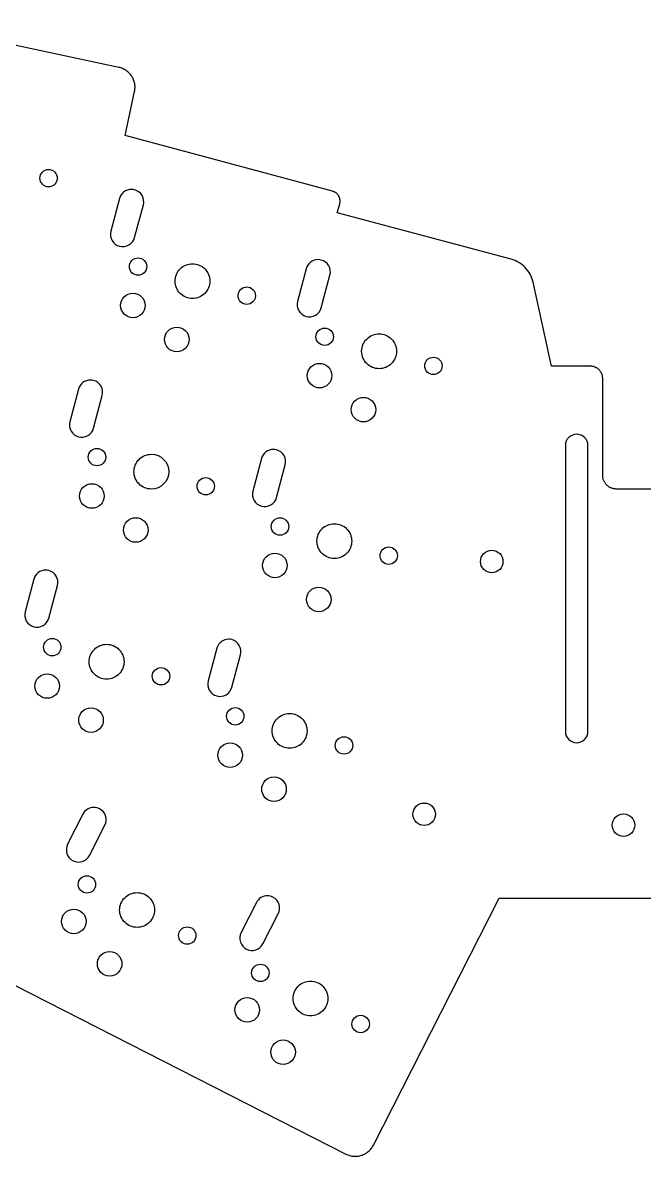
# Model space of a CAD drawing. Header units: millimetres. Extents: x 0 to 251, y 0 to 112.
# Drawn here: x 63.8 to 124.5, y 0.1 to 110.9 of the extents above; entities that cross this region are included whole.
import ezdxf

# ---------------------------------------------------------------- set-up
doc = ezdxf.new("R2010")
doc.units = ezdxf.units.MM
for name, color, linetype in [('circles', 7, 'CONTINUOUS'), ('edge', 7, 'CONTINUOUS'), ('slots', 7, 'CONTINUOUS')]:
    doc.layers.add(name, color=color, linetype=linetype)

msp = doc.modelspace()

# ---------------------------------------------------------------- linework, layer by layer
at = {"layer": 'circles', "color": 7}
for p, q in [((67.171116, 95.698628), (67.171116, 95.698628)), ((75.90971, 87.064244), (75.90971, 87.064244)), ((82.0723, 85.64074), (82.0723, 85.64074)), ((86.53489, 84.217236), (86.53489, 84.217236)), ((75.75916, 83.264316), (75.75916, 83.264316)), ((80.04527, 79.94178), (80.04527, 79.94178)), ((94.14691, 80.206244), (94.14691, 80.206244)), ((100.3095, 78.78274), (100.3095, 78.78274)), ((104.77209, 77.359236), (104.77209, 77.359236)), ((93.99636, 76.406316), (93.99636, 76.406316)), ((98.28247, 73.08378), (98.28247, 73.08378)), ((78.0591, 67.02254), (78.0591, 67.02254)), ((82.52169, 65.599036), (82.52169, 65.599036)), ((71.74596, 64.646116), (71.74596, 64.646116)), ((76.03207, 61.32358), (76.03207, 61.32358)), ((89.77811, 61.664244), (89.77811, 61.664244)), ((95.9407, 60.24074), (95.9407, 60.24074)), ((100.40329, 58.817236), (100.40329, 58.817236)), ((89.62756, 57.864316), (89.62756, 57.864316)), ((110.7171, 58.24174), (110.7171, 58.24174)), ((93.91367, 54.54178), (93.91367, 54.54178)), ((67.527708, 49.878644), (67.527708, 49.878644)), ((73.6903, 48.45514), (73.6903, 48.45514)), ((78.15289, 47.031636), (78.15289, 47.031636)), ((67.377156, 46.078716), (67.377156, 46.078716)), ((71.66327, 42.75618), (71.66327, 42.75618)), ((85.40931, 43.12224), (85.40931, 43.12224)), ((91.5719, 41.69874), (91.5719, 41.69874)), ((96.03449, 40.27524), (96.03449, 40.27524)), ((85.25876, 39.32232), (85.25876, 39.32232)), ((89.54487, 35.99978), (89.54487, 35.99978)), ((104.1171, 33.55174), (104.1171, 33.55174)), ((123.5971, 32.49174), (123.5971, 32.49174)), ((70.91156, 26.69508), (70.91156, 26.69508)), ((76.6621, 24.19814), (76.6621, 24.19814)), ((69.9819, 23.08227), (69.9819, 23.08227)), ((80.71264, 21.7012), (80.71264, 21.7012)), ((73.48356, 18.9412), (73.48356, 18.9412)), ((87.85976, 18.05399), (87.85976, 18.05399)), ((93.6103, 15.55704), (93.6103, 15.55704)), ((86.9301, 14.44116), (86.9301, 14.44116)), ((97.66084, 13.06009), (97.66084, 13.06009)), ((90.43176, 10.3001), (90.43176, 10.3001))]:
    msp.add_line(p, q, dxfattribs=at)
at = {"layer": 'circles', "color": 1}
msp.add_line((71.89651, 68.446044), (71.89651, 68.446044), dxfattribs=at)
at = {"layer": 'circles', "color": 7}
for points in [[(65.720075, 96.299669), (65.879481, 96.459075), (66.095682, 96.548628), (66.321116, 96.548628)], [(66.321116, 96.548628), (66.54655, 96.548628), (66.762751, 96.459075), (66.922157, 96.299669)], [(65.471116, 95.698628), (65.471116, 95.924062), (65.560669, 96.140263), (65.720075, 96.299669)], [(65.720075, 95.097587), (65.560669, 95.256993), (65.471116, 95.473194), (65.471116, 95.698628)], [(66.922157, 96.299669), (67.081563, 96.140263), (67.171116, 95.924062), (67.171116, 95.698628)], [(67.171116, 95.698628), (67.171116, 95.473194), (67.081563, 95.256993), (66.922157, 95.097587)], [(66.321116, 94.848628), (66.095682, 94.848628), (65.879481, 94.938181), (65.720075, 95.097587)], [(66.922157, 95.097587), (66.762751, 94.938181), (66.54655, 94.848628), (66.321116, 94.848628)], [(74.20971, 87.064244), (74.20971, 87.289678), (74.299263, 87.505879), (74.458669, 87.665285)], [(74.458669, 87.665285), (74.618075, 87.824691), (74.834276, 87.914244), (75.05971, 87.914244)], [(75.05971, 87.914244), (75.285144, 87.914244), (75.501345, 87.824691), (75.660751, 87.665285)], [(75.660751, 87.665285), (75.820157, 87.505879), (75.90971, 87.289678), (75.90971, 87.064244)], [(74.458669, 86.463203), (74.299263, 86.622609), (74.20971, 86.83881), (74.20971, 87.064244)], [(75.05971, 86.214244), (74.834276, 86.214244), (74.618075, 86.303797), (74.458669, 86.463203)], [(75.660751, 86.463203), (75.501345, 86.303797), (75.285144, 86.214244), (75.05971, 86.214244)], [(75.90971, 87.064244), (75.90971, 86.83881), (75.820157, 86.622609), (75.660751, 86.463203)], [(78.6723, 85.64074), (78.6723, 86.091608), (78.851407, 86.52401), (79.170218, 86.842822)], [(79.170218, 86.842822), (79.48903, 87.161633), (79.921432, 87.34074), (80.3723, 87.34074)], [(80.3723, 87.34074), (80.823168, 87.34074), (81.25557, 87.161633), (81.574382, 86.842822)], [(81.574382, 86.842822), (81.893193, 86.52401), (82.0723, 86.091608), (82.0723, 85.64074)], [(79.170218, 84.438658), (78.851407, 84.75747), (78.6723, 85.189872), (78.6723, 85.64074)], [(82.0723, 85.64074), (82.0723, 85.189872), (81.893193, 84.75747), (81.574382, 84.438658)], [(73.710632, 84.112844), (73.935676, 84.337888), (74.2409, 84.464316), (74.55916, 84.464316)], [(74.55916, 84.464316), (74.87742, 84.464316), (75.182644, 84.337888), (75.407688, 84.112844)], [(80.3723, 83.94074), (79.921432, 83.94074), (79.48903, 84.119847), (79.170218, 84.438658)], [(81.574382, 84.438658), (81.25557, 84.119847), (80.823168, 83.94074), (80.3723, 83.94074)], [(84.83489, 84.217236), (84.83489, 84.44267), (84.924443, 84.658871), (85.083849, 84.818277)], [(85.083849, 83.616195), (84.924443, 83.775601), (84.83489, 83.991802), (84.83489, 84.217236)], [(85.083849, 84.818277), (85.243255, 84.977683), (85.459456, 85.067236), (85.68489, 85.067236)], [(85.68489, 85.067236), (85.910324, 85.067236), (86.126525, 84.977683), (86.285931, 84.818277)], [(86.285931, 84.818277), (86.445337, 84.658871), (86.53489, 84.44267), (86.53489, 84.217236)], [(86.53489, 84.217236), (86.53489, 83.991802), (86.445337, 83.775601), (86.285931, 83.616195)], [(73.35916, 83.264316), (73.35916, 83.582576), (73.485588, 83.8878), (73.710632, 84.112844)], [(73.710632, 82.415788), (73.485588, 82.640832), (73.35916, 82.946056), (73.35916, 83.264316)], [(75.407688, 84.112844), (75.632732, 83.8878), (75.75916, 83.582576), (75.75916, 83.264316)], [(75.75916, 83.264316), (75.75916, 82.946056), (75.632732, 82.640832), (75.407688, 82.415788)], [(85.68489, 83.367236), (85.459456, 83.367236), (85.243255, 83.456789), (85.083849, 83.616195)], [(86.285931, 83.616195), (86.126525, 83.456789), (85.910324, 83.367236), (85.68489, 83.367236)], [(74.55916, 82.064316), (74.2409, 82.064316), (73.935676, 82.190744), (73.710632, 82.415788)], [(75.407688, 82.415788), (75.182644, 82.190744), (74.87742, 82.064316), (74.55916, 82.064316)], [(77.996742, 80.790308), (78.221786, 81.015352), (78.52701, 81.14178), (78.84527, 81.14178)], [(78.84527, 81.14178), (79.16353, 81.14178), (79.468754, 81.015352), (79.693798, 80.790308)], [(92.695869, 80.807285), (92.855275, 80.966691), (93.071476, 81.056244), (93.29691, 81.056244)], [(93.29691, 81.056244), (93.522344, 81.056244), (93.738545, 80.966691), (93.897951, 80.807285)], [(77.64527, 79.94178), (77.64527, 80.26004), (77.771698, 80.565264), (77.996742, 80.790308)], [(77.996742, 79.093252), (77.771698, 79.318296), (77.64527, 79.62352), (77.64527, 79.94178)], [(79.693798, 80.790308), (79.918842, 80.565264), (80.04527, 80.26004), (80.04527, 79.94178)], [(80.04527, 79.94178), (80.04527, 79.62352), (79.918842, 79.318296), (79.693798, 79.093252)], [(92.44691, 80.206244), (92.44691, 80.431678), (92.536463, 80.647879), (92.695869, 80.807285)], [(92.695869, 79.605203), (92.536463, 79.764609), (92.44691, 79.98081), (92.44691, 80.206244)], [(93.897951, 80.807285), (94.057357, 80.647879), (94.14691, 80.431678), (94.14691, 80.206244)], [(94.14691, 80.206244), (94.14691, 79.98081), (94.057357, 79.764609), (93.897951, 79.605203)], [(96.9095, 78.78274), (96.9095, 79.233608), (97.088607, 79.66601), (97.407418, 79.984822)], [(97.407418, 79.984822), (97.72623, 80.303633), (98.158632, 80.48274), (98.6095, 80.48274)], [(98.6095, 80.48274), (99.060368, 80.48274), (99.49277, 80.303633), (99.811582, 79.984822)], [(99.811582, 79.984822), (100.130393, 79.66601), (100.3095, 79.233608), (100.3095, 78.78274)], [(78.84527, 78.74178), (78.52701, 78.74178), (78.221786, 78.868208), (77.996742, 79.093252)], [(79.693798, 79.093252), (79.468754, 78.868208), (79.16353, 78.74178), (78.84527, 78.74178)], [(93.29691, 79.356244), (93.071476, 79.356244), (92.855275, 79.445797), (92.695869, 79.605203)], [(93.897951, 79.605203), (93.738545, 79.445797), (93.522344, 79.356244), (93.29691, 79.356244)], [(97.407418, 77.580658), (97.088607, 77.89947), (96.9095, 78.331872), (96.9095, 78.78274)], [(100.3095, 78.78274), (100.3095, 78.331872), (100.130393, 77.89947), (99.811582, 77.580658)], [(91.947832, 77.254844), (92.172876, 77.479888), (92.4781, 77.606316), (92.79636, 77.606316)], [(92.79636, 77.606316), (93.11462, 77.606316), (93.419844, 77.479888), (93.644888, 77.254844)], [(98.6095, 77.08274), (98.158632, 77.08274), (97.72623, 77.261847), (97.407418, 77.580658)], [(99.811582, 77.580658), (99.49277, 77.261847), (99.060368, 77.08274), (98.6095, 77.08274)], [(103.07209, 77.359236), (103.07209, 77.58467), (103.161643, 77.800871), (103.321049, 77.960277)], [(103.321049, 77.960277), (103.480455, 78.119683), (103.696656, 78.209236), (103.92209, 78.209236)], [(103.92209, 78.209236), (104.147524, 78.209236), (104.363725, 78.119683), (104.523131, 77.960277)], [(104.523131, 77.960277), (104.682537, 77.800871), (104.77209, 77.58467), (104.77209, 77.359236)], [(91.59636, 76.406316), (91.59636, 76.724576), (91.722788, 77.0298), (91.947832, 77.254844)], [(93.644888, 77.254844), (93.869932, 77.0298), (93.99636, 76.724576), (93.99636, 76.406316)], [(103.321049, 76.758195), (103.161643, 76.917601), (103.07209, 77.133802), (103.07209, 77.359236)], [(103.92209, 76.509236), (103.696656, 76.509236), (103.480455, 76.598789), (103.321049, 76.758195)], [(104.523131, 76.758195), (104.363725, 76.598789), (104.147524, 76.509236), (103.92209, 76.509236)], [(104.77209, 77.359236), (104.77209, 77.133802), (104.682537, 76.917601), (104.523131, 76.758195)], [(91.947832, 75.557788), (91.722788, 75.782832), (91.59636, 76.088056), (91.59636, 76.406316)], [(92.79636, 75.206316), (92.4781, 75.206316), (92.172876, 75.332744), (91.947832, 75.557788)], [(93.644888, 75.557788), (93.419844, 75.332744), (93.11462, 75.206316), (92.79636, 75.206316)], [(93.99636, 76.406316), (93.99636, 76.088056), (93.869932, 75.782832), (93.644888, 75.557788)], [(96.233942, 73.932308), (96.458986, 74.157352), (96.76421, 74.28378), (97.08247, 74.28378)], [(97.08247, 74.28378), (97.40073, 74.28378), (97.705954, 74.157352), (97.930998, 73.932308)], [(95.88247, 73.08378), (95.88247, 73.40204), (96.008898, 73.707264), (96.233942, 73.932308)], [(97.930998, 73.932308), (98.156042, 73.707264), (98.28247, 73.40204), (98.28247, 73.08378)], [(96.233942, 72.235252), (96.008898, 72.460296), (95.88247, 72.76552), (95.88247, 73.08378)], [(97.08247, 71.88378), (96.76421, 71.88378), (96.458986, 72.010208), (96.233942, 72.235252)], [(97.930998, 72.235252), (97.705954, 72.010208), (97.40073, 71.88378), (97.08247, 71.88378)], [(98.28247, 73.08378), (98.28247, 72.76552), (98.156042, 72.460296), (97.930998, 72.235252)], [(75.157018, 68.224622), (75.47583, 68.543433), (75.908232, 68.72254), (76.3591, 68.72254)], [(76.3591, 68.72254), (77.297984, 68.72254), (78.0591, 67.961424), (78.0591, 67.02254)], [(74.6591, 67.02254), (74.6591, 67.473408), (74.838207, 67.90581), (75.157018, 68.224622)], [(75.157018, 65.820458), (74.838207, 66.13927), (74.6591, 66.571672), (74.6591, 67.02254)], [(78.0591, 67.02254), (78.0591, 66.083656), (77.297984, 65.32254), (76.3591, 65.32254)], [(69.34596, 64.646116), (69.34596, 64.964376), (69.472388, 65.2696), (69.697432, 65.494644)], [(69.697432, 65.494644), (69.922476, 65.719688), (70.2277, 65.846116), (70.54596, 65.846116)], [(70.54596, 65.846116), (70.86422, 65.846116), (71.169444, 65.719688), (71.394488, 65.494644)], [(71.394488, 65.494644), (71.619532, 65.2696), (71.74596, 64.964376), (71.74596, 64.646116)], [(76.3591, 65.32254), (75.908232, 65.32254), (75.47583, 65.501647), (75.157018, 65.820458)], [(80.82169, 65.599036), (80.82169, 65.82447), (80.911243, 66.040671), (81.070649, 66.200077)], [(81.070649, 64.997995), (80.911243, 65.157401), (80.82169, 65.373602), (80.82169, 65.599036)], [(81.070649, 66.200077), (81.230055, 66.359483), (81.446256, 66.449036), (81.67169, 66.449036)], [(81.67169, 66.449036), (81.897124, 66.449036), (82.113325, 66.359483), (82.272731, 66.200077)], [(82.272731, 66.200077), (82.432137, 66.040671), (82.52169, 65.82447), (82.52169, 65.599036)], [(82.52169, 65.599036), (82.52169, 65.373602), (82.432137, 65.157401), (82.272731, 64.997995)], [(69.697432, 63.797588), (69.472388, 64.022632), (69.34596, 64.327856), (69.34596, 64.646116)], [(71.74596, 64.646116), (71.74596, 64.327856), (71.619532, 64.022632), (71.394488, 63.797588)], [(81.67169, 64.749036), (81.446256, 64.749036), (81.230055, 64.838589), (81.070649, 64.997995)], [(82.272731, 64.997995), (82.113325, 64.838589), (81.897124, 64.749036), (81.67169, 64.749036)], [(70.54596, 63.446116), (70.2277, 63.446116), (69.922476, 63.572544), (69.697432, 63.797588)], [(71.394488, 63.797588), (71.169444, 63.572544), (70.86422, 63.446116), (70.54596, 63.446116)], [(73.63207, 61.32358), (73.63207, 61.64184), (73.758498, 61.947064), (73.983542, 62.172108)], [(73.983542, 62.172108), (74.208586, 62.397152), (74.51381, 62.52358), (74.83207, 62.52358)], [(74.83207, 62.52358), (75.15033, 62.52358), (75.455554, 62.397152), (75.680598, 62.172108)], [(75.680598, 62.172108), (75.905642, 61.947064), (76.03207, 61.64184), (76.03207, 61.32358)], [(88.07811, 61.664244), (88.07811, 61.889678), (88.167663, 62.105879), (88.327069, 62.265285)], [(88.327069, 62.265285), (88.486475, 62.424691), (88.702676, 62.514244), (88.92811, 62.514244)], [(88.92811, 62.514244), (89.153544, 62.514244), (89.369745, 62.424691), (89.529151, 62.265285)], [(89.529151, 62.265285), (89.688557, 62.105879), (89.77811, 61.889678), (89.77811, 61.664244)], [(73.983542, 60.475052), (73.758498, 60.700096), (73.63207, 61.00532), (73.63207, 61.32358)], [(76.03207, 61.32358), (76.03207, 61.00532), (75.905642, 60.700096), (75.680598, 60.475052)], [(88.327069, 61.063203), (88.167663, 61.222609), (88.07811, 61.43881), (88.07811, 61.664244)], [(88.92811, 60.814244), (88.702676, 60.814244), (88.486475, 60.903797), (88.327069, 61.063203)], [(89.529151, 61.063203), (89.369745, 60.903797), (89.153544, 60.814244), (88.92811, 60.814244)], [(89.77811, 61.664244), (89.77811, 61.43881), (89.688557, 61.222609), (89.529151, 61.063203)], [(92.5407, 60.24074), (92.5407, 60.691608), (92.719807, 61.12401), (93.038618, 61.442822)], [(93.038618, 61.442822), (93.35743, 61.761633), (93.789832, 61.94074), (94.2407, 61.94074)], [(94.2407, 61.94074), (94.691568, 61.94074), (95.12397, 61.761633), (95.442782, 61.442822)], [(95.442782, 61.442822), (95.761593, 61.12401), (95.9407, 60.691608), (95.9407, 60.24074)], [(74.83207, 60.12358), (74.51381, 60.12358), (74.208586, 60.250008), (73.983542, 60.475052)], [(75.680598, 60.475052), (75.455554, 60.250008), (75.15033, 60.12358), (74.83207, 60.12358)], [(93.038618, 59.038658), (92.719807, 59.35747), (92.5407, 59.789872), (92.5407, 60.24074)], [(95.9407, 60.24074), (95.9407, 59.789872), (95.761593, 59.35747), (95.442782, 59.038658)], [(87.22756, 57.864316), (87.22756, 58.182576), (87.353988, 58.4878), (87.579032, 58.712844)], [(87.579032, 58.712844), (87.804076, 58.937888), (88.1093, 59.064316), (88.42756, 59.064316)], [(88.42756, 59.064316), (88.74582, 59.064316), (89.051044, 58.937888), (89.276088, 58.712844)], [(89.276088, 58.712844), (89.501132, 58.4878), (89.62756, 58.182576), (89.62756, 57.864316)], [(94.2407, 58.54074), (93.789832, 58.54074), (93.35743, 58.719847), (93.038618, 59.038658)], [(95.442782, 59.038658), (95.12397, 58.719847), (94.691568, 58.54074), (94.2407, 58.54074)], [(98.70329, 58.817236), (98.70329, 59.04267), (98.792843, 59.258871), (98.952249, 59.418277)], [(98.952249, 58.216195), (98.792843, 58.375601), (98.70329, 58.591802), (98.70329, 58.817236)], [(98.952249, 59.418277), (99.111655, 59.577683), (99.327856, 59.667236), (99.55329, 59.667236)], [(99.55329, 59.667236), (99.778724, 59.667236), (99.994925, 59.577683), (100.154331, 59.418277)], [(100.154331, 59.418277), (100.313737, 59.258871), (100.40329, 59.04267), (100.40329, 58.817236)], [(100.40329, 58.817236), (100.40329, 58.591802), (100.313737, 58.375601), (100.154331, 58.216195)], [(108.5171, 58.24174), (108.5171, 58.533478), (108.632993, 58.813267), (108.839283, 59.019557)], [(108.839283, 59.019557), (109.045573, 59.225847), (109.325362, 59.34174), (109.6171, 59.34174)], [(109.6171, 59.34174), (109.908838, 59.34174), (110.188627, 59.225847), (110.394917, 59.019557)], [(110.394917, 59.019557), (110.601207, 58.813267), (110.7171, 58.533478), (110.7171, 58.24174)], [(87.579032, 57.015788), (87.353988, 57.240832), (87.22756, 57.546056), (87.22756, 57.864316)], [(89.62756, 57.864316), (89.62756, 57.546056), (89.501132, 57.240832), (89.276088, 57.015788)], [(99.55329, 57.967236), (99.327856, 57.967236), (99.111655, 58.056789), (98.952249, 58.216195)], [(100.154331, 58.216195), (99.994925, 58.056789), (99.778724, 57.967236), (99.55329, 57.967236)], [(108.839283, 57.463923), (108.632993, 57.670213), (108.5171, 57.950002), (108.5171, 58.24174)], [(110.7171, 58.24174), (110.7171, 57.950002), (110.601207, 57.670213), (110.394917, 57.463923)], [(88.42756, 56.664316), (88.1093, 56.664316), (87.804076, 56.790744), (87.579032, 57.015788)], [(89.276088, 57.015788), (89.051044, 56.790744), (88.74582, 56.664316), (88.42756, 56.664316)], [(109.6171, 57.14174), (109.325362, 57.14174), (109.045573, 57.257633), (108.839283, 57.463923)], [(110.394917, 57.463923), (110.188627, 57.257633), (109.908838, 57.14174), (109.6171, 57.14174)], [(91.51367, 54.54178), (91.51367, 54.86004), (91.640098, 55.165264), (91.865142, 55.390308)], [(91.865142, 55.390308), (92.090186, 55.615352), (92.39541, 55.74178), (92.71367, 55.74178)], [(92.71367, 55.74178), (93.03193, 55.74178), (93.337154, 55.615352), (93.562198, 55.390308)], [(93.562198, 55.390308), (93.787242, 55.165264), (93.91367, 54.86004), (93.91367, 54.54178)], [(91.865142, 53.693252), (91.640098, 53.918296), (91.51367, 54.22352), (91.51367, 54.54178)], [(93.91367, 54.54178), (93.91367, 54.22352), (93.787242, 53.918296), (93.562198, 53.693252)], [(92.71367, 53.34178), (92.39541, 53.34178), (92.090186, 53.468208), (91.865142, 53.693252)], [(93.562198, 53.693252), (93.337154, 53.468208), (93.03193, 53.34178), (92.71367, 53.34178)], [(65.827708, 49.878644), (65.827708, 50.104078), (65.917261, 50.320279), (66.076667, 50.479685)], [(66.677708, 49.028644), (66.208266, 49.028644), (65.827708, 49.409202), (65.827708, 49.878644)], [(66.076667, 50.479685), (66.236073, 50.639091), (66.452274, 50.728644), (66.677708, 50.728644)], [(66.677708, 50.728644), (66.903142, 50.728644), (67.119343, 50.639091), (67.278749, 50.479685)], [(67.278749, 50.479685), (67.438155, 50.320279), (67.527708, 50.104078), (67.527708, 49.878644)], [(67.527708, 49.878644), (67.527708, 49.65321), (67.438155, 49.437009), (67.278749, 49.277603)], [(70.788218, 49.657222), (71.10703, 49.976033), (71.539432, 50.15514), (71.9903, 50.15514)], [(71.9903, 50.15514), (72.441168, 50.15514), (72.87357, 49.976033), (73.192382, 49.657222)], [(67.278749, 49.277603), (67.119343, 49.118197), (66.903142, 49.028644), (66.677708, 49.028644)], [(70.2903, 48.45514), (70.2903, 48.906008), (70.469407, 49.33841), (70.788218, 49.657222)], [(73.192382, 49.657222), (73.511193, 49.33841), (73.6903, 48.906008), (73.6903, 48.45514)], [(70.788218, 47.253058), (70.469407, 47.57187), (70.2903, 48.004272), (70.2903, 48.45514)], [(73.6903, 48.45514), (73.6903, 48.004272), (73.511193, 47.57187), (73.192382, 47.253058)], [(76.45289, 47.031636), (76.45289, 47.25707), (76.542443, 47.473271), (76.701849, 47.632677)], [(76.701849, 47.632677), (76.861255, 47.792083), (77.077456, 47.881636), (77.30289, 47.881636)], [(77.30289, 47.881636), (77.528324, 47.881636), (77.744525, 47.792083), (77.903931, 47.632677)], [(77.903931, 47.632677), (78.063337, 47.473271), (78.15289, 47.25707), (78.15289, 47.031636)], [(64.977156, 46.078716), (64.977156, 46.396976), (65.103584, 46.7022), (65.328628, 46.927244)], [(65.328628, 46.927244), (65.553672, 47.152288), (65.858896, 47.278716), (66.177156, 47.278716)], [(66.177156, 47.278716), (66.495416, 47.278716), (66.80064, 47.152288), (67.025684, 46.927244)], [(67.025684, 46.927244), (67.250728, 46.7022), (67.377156, 46.396976), (67.377156, 46.078716)], [(71.9903, 46.75514), (71.539432, 46.75514), (71.10703, 46.934247), (70.788218, 47.253058)], [(73.192382, 47.253058), (72.87357, 46.934247), (72.441168, 46.75514), (71.9903, 46.75514)], [(76.701849, 46.430595), (76.542443, 46.590001), (76.45289, 46.806202), (76.45289, 47.031636)], [(78.15289, 47.031636), (78.15289, 46.806202), (78.063337, 46.590001), (77.903931, 46.430595)], [(65.328628, 45.230188), (65.103584, 45.455232), (64.977156, 45.760456), (64.977156, 46.078716)], [(67.377156, 46.078716), (67.377156, 45.760456), (67.250728, 45.455232), (67.025684, 45.230188)], [(77.30289, 46.181636), (77.077456, 46.181636), (76.861255, 46.271189), (76.701849, 46.430595)], [(77.903931, 46.430595), (77.744525, 46.271189), (77.528324, 46.181636), (77.30289, 46.181636)], [(66.177156, 44.878716), (65.858896, 44.878716), (65.553672, 45.005144), (65.328628, 45.230188)], [(67.025684, 45.230188), (66.80064, 45.005144), (66.495416, 44.878716), (66.177156, 44.878716)], [(69.26327, 42.75618), (69.26327, 43.07444), (69.389698, 43.379664), (69.614742, 43.604708)], [(69.614742, 43.604708), (69.839786, 43.829752), (70.14501, 43.95618), (70.46327, 43.95618)], [(70.46327, 43.95618), (70.78153, 43.95618), (71.086754, 43.829752), (71.311798, 43.604708)], [(71.311798, 43.604708), (71.536842, 43.379664), (71.66327, 43.07444), (71.66327, 42.75618)], [(83.70931, 43.12224), (83.70931, 43.347674), (83.798863, 43.563875), (83.958269, 43.723281)], [(83.958269, 43.723281), (84.117675, 43.882687), (84.333876, 43.97224), (84.55931, 43.97224)], [(84.55931, 43.97224), (84.784744, 43.97224), (85.000945, 43.882687), (85.160351, 43.723281)], [(85.160351, 43.723281), (85.319757, 43.563875), (85.40931, 43.347674), (85.40931, 43.12224)], [(88.669818, 42.900822), (88.98863, 43.219633), (89.421032, 43.39874), (89.8719, 43.39874)], [(89.8719, 43.39874), (90.322768, 43.39874), (90.75517, 43.219633), (91.073982, 42.900822)], [(69.614742, 41.907652), (69.389698, 42.132696), (69.26327, 42.43792), (69.26327, 42.75618)], [(71.66327, 42.75618), (71.66327, 42.43792), (71.536842, 42.132696), (71.311798, 41.907652)], [(83.958269, 42.521199), (83.798863, 42.680605), (83.70931, 42.896806), (83.70931, 43.12224)], [(84.55931, 42.27224), (84.333876, 42.27224), (84.117675, 42.361793), (83.958269, 42.521199)], [(85.160351, 42.521199), (85.000945, 42.361793), (84.784744, 42.27224), (84.55931, 42.27224)], [(85.40931, 43.12224), (85.40931, 42.896806), (85.319757, 42.680605), (85.160351, 42.521199)], [(88.1719, 41.69874), (88.1719, 42.149608), (88.351007, 42.58201), (88.669818, 42.900822)], [(91.073982, 42.900822), (91.392793, 42.58201), (91.5719, 42.149608), (91.5719, 41.69874)], [(70.46327, 41.55618), (70.14501, 41.55618), (69.839786, 41.682608), (69.614742, 41.907652)], [(71.311798, 41.907652), (71.086754, 41.682608), (70.78153, 41.55618), (70.46327, 41.55618)], [(88.669818, 40.496658), (88.351007, 40.81547), (88.1719, 41.247872), (88.1719, 41.69874)], [(91.5719, 41.69874), (91.5719, 41.247872), (91.392793, 40.81547), (91.073982, 40.496658)], [(94.583449, 40.876281), (94.742855, 41.035687), (94.959056, 41.12524), (95.18449, 41.12524)], [(95.18449, 41.12524), (95.409924, 41.12524), (95.626125, 41.035687), (95.785531, 40.876281)], [(82.85876, 39.32232), (82.85876, 39.64058), (82.985188, 39.945804), (83.210232, 40.170848)], [(83.210232, 40.170848), (83.435276, 40.395892), (83.7405, 40.52232), (84.05876, 40.52232)], [(84.05876, 40.52232), (84.37702, 40.52232), (84.682244, 40.395892), (84.907288, 40.170848)], [(84.907288, 40.170848), (85.132332, 39.945804), (85.25876, 39.64058), (85.25876, 39.32232)], [(89.8719, 39.99874), (89.421032, 39.99874), (88.98863, 40.177847), (88.669818, 40.496658)], [(91.073982, 40.496658), (90.75517, 40.177847), (90.322768, 39.99874), (89.8719, 39.99874)], [(94.33449, 40.27524), (94.33449, 40.500674), (94.424043, 40.716875), (94.583449, 40.876281)], [(94.583449, 39.674199), (94.424043, 39.833605), (94.33449, 40.049806), (94.33449, 40.27524)], [(95.785531, 40.876281), (95.944937, 40.716875), (96.03449, 40.500674), (96.03449, 40.27524)], [(96.03449, 40.27524), (96.03449, 40.049806), (95.944937, 39.833605), (95.785531, 39.674199)], [(83.210232, 38.473792), (82.985188, 38.698836), (82.85876, 39.00406), (82.85876, 39.32232)], [(85.25876, 39.32232), (85.25876, 39.00406), (85.132332, 38.698836), (84.907288, 38.473792)], [(95.18449, 39.42524), (94.959056, 39.42524), (94.742855, 39.514793), (94.583449, 39.674199)], [(95.785531, 39.674199), (95.626125, 39.514793), (95.409924, 39.42524), (95.18449, 39.42524)], [(84.05876, 38.12232), (83.7405, 38.12232), (83.435276, 38.248748), (83.210232, 38.473792)], [(84.907288, 38.473792), (84.682244, 38.248748), (84.37702, 38.12232), (84.05876, 38.12232)], [(87.14487, 35.99978), (87.14487, 36.31804), (87.271298, 36.623264), (87.496342, 36.848308)], [(87.496342, 36.848308), (87.721386, 37.073352), (88.02661, 37.19978), (88.34487, 37.19978)], [(88.34487, 37.19978), (88.66313, 37.19978), (88.968354, 37.073352), (89.193398, 36.848308)], [(89.193398, 36.848308), (89.418442, 36.623264), (89.54487, 36.31804), (89.54487, 35.99978)], [(87.496342, 35.151252), (87.271298, 35.376296), (87.14487, 35.68152), (87.14487, 35.99978)], [(89.54487, 35.99978), (89.54487, 35.68152), (89.418442, 35.376296), (89.193398, 35.151252)], [(88.34487, 34.79978), (88.02661, 34.79978), (87.721386, 34.926208), (87.496342, 35.151252)], [(89.193398, 35.151252), (88.968354, 34.926208), (88.66313, 34.79978), (88.34487, 34.79978)], [(102.239283, 34.329557), (102.445573, 34.535847), (102.725362, 34.65174), (103.0171, 34.65174)], [(103.0171, 34.65174), (103.308838, 34.65174), (103.588627, 34.535847), (103.794917, 34.329557)], [(101.9171, 33.55174), (101.9171, 33.843478), (102.032993, 34.123267), (102.239283, 34.329557)], [(102.239283, 32.773923), (102.032993, 32.980213), (101.9171, 33.260002), (101.9171, 33.55174)], [(103.794917, 34.329557), (104.001207, 34.123267), (104.1171, 33.843478), (104.1171, 33.55174)], [(104.1171, 33.55174), (104.1171, 33.260002), (104.001207, 32.980213), (103.794917, 32.773923)], [(121.3971, 32.49174), (121.3971, 32.783478), (121.512993, 33.063267), (121.719283, 33.269557)], [(121.719283, 33.269557), (121.925573, 33.475847), (122.205362, 33.59174), (122.4971, 33.59174)], [(122.4971, 33.59174), (122.788838, 33.59174), (123.068627, 33.475847), (123.274917, 33.269557)], [(123.274917, 33.269557), (123.481207, 33.063267), (123.5971, 32.783478), (123.5971, 32.49174)], [(103.0171, 32.45174), (102.725362, 32.45174), (102.445573, 32.567633), (102.239283, 32.773923)], [(103.794917, 32.773923), (103.588627, 32.567633), (103.308838, 32.45174), (103.0171, 32.45174)], [(122.4971, 31.39174), (121.889587, 31.39174), (121.3971, 31.884227), (121.3971, 32.49174)], [(123.5971, 32.49174), (123.5971, 32.200002), (123.481207, 31.920213), (123.274917, 31.713923)], [(123.274917, 31.713923), (123.068627, 31.507633), (122.788838, 31.39174), (122.4971, 31.39174)], [(69.21156, 26.69508), (69.21156, 26.920514), (69.301113, 27.136715), (69.460519, 27.296121)], [(70.06156, 25.84508), (69.592118, 25.84508), (69.21156, 26.225638), (69.21156, 26.69508)], [(69.460519, 27.296121), (69.619925, 27.455527), (69.836126, 27.54508), (70.06156, 27.54508)], [(70.06156, 27.54508), (70.286994, 27.54508), (70.503195, 27.455527), (70.662601, 27.296121)], [(70.662601, 27.296121), (70.822007, 27.136715), (70.91156, 26.920514), (70.91156, 26.69508)], [(70.91156, 26.69508), (70.91156, 26.469646), (70.822007, 26.253445), (70.662601, 26.094039)], [(70.662601, 26.094039), (70.503195, 25.934633), (70.286994, 25.84508), (70.06156, 25.84508)], [(73.760018, 25.400222), (74.07883, 25.719033), (74.511232, 25.89814), (74.9621, 25.89814)], [(74.9621, 25.89814), (75.412968, 25.89814), (75.84537, 25.719033), (76.164182, 25.400222)], [(73.2621, 24.19814), (73.2621, 24.649008), (73.441207, 25.08141), (73.760018, 25.400222)], [(76.164182, 25.400222), (76.482993, 25.08141), (76.6621, 24.649008), (76.6621, 24.19814)], [(67.5819, 23.08227), (67.5819, 23.40053), (67.708328, 23.705754), (67.933372, 23.930798)], [(67.933372, 23.930798), (68.158416, 24.155842), (68.46364, 24.28227), (68.7819, 24.28227)], [(68.7819, 24.28227), (69.10016, 24.28227), (69.405384, 24.155842), (69.630428, 23.930798)], [(69.630428, 23.930798), (69.855472, 23.705754), (69.9819, 23.40053), (69.9819, 23.08227)], [(73.760018, 22.996058), (73.441207, 23.31487), (73.2621, 23.747272), (73.2621, 24.19814)], [(76.6621, 24.19814), (76.6621, 23.747272), (76.482993, 23.31487), (76.164182, 22.996058)], [(67.933372, 22.233742), (67.708328, 22.458786), (67.5819, 22.76401), (67.5819, 23.08227)], [(68.7819, 21.88227), (68.46364, 21.88227), (68.158416, 22.008698), (67.933372, 22.233742)], [(69.630428, 22.233742), (69.405384, 22.008698), (69.10016, 21.88227), (68.7819, 21.88227)], [(69.9819, 23.08227), (69.9819, 22.76401), (69.855472, 22.458786), (69.630428, 22.233742)], [(74.9621, 22.49814), (74.511232, 22.49814), (74.07883, 22.677247), (73.760018, 22.996058)], [(76.164182, 22.996058), (75.84537, 22.677247), (75.412968, 22.49814), (74.9621, 22.49814)], [(79.01264, 21.7012), (79.01264, 21.926634), (79.102193, 22.142835), (79.261599, 22.302241)], [(79.261599, 22.302241), (79.421005, 22.461647), (79.637206, 22.5512), (79.86264, 22.5512)], [(79.86264, 22.5512), (80.088074, 22.5512), (80.304275, 22.461647), (80.463681, 22.302241)], [(80.463681, 22.302241), (80.623087, 22.142835), (80.71264, 21.926634), (80.71264, 21.7012)], [(79.261599, 21.100159), (79.102193, 21.259565), (79.01264, 21.475766), (79.01264, 21.7012)], [(79.86264, 20.8512), (79.637206, 20.8512), (79.421005, 20.940753), (79.261599, 21.100159)], [(80.463681, 21.100159), (80.304275, 20.940753), (80.088074, 20.8512), (79.86264, 20.8512)], [(80.71264, 21.7012), (80.71264, 21.475766), (80.623087, 21.259565), (80.463681, 21.100159)], [(71.435032, 19.789728), (71.660076, 20.014772), (71.9653, 20.1412), (72.28356, 20.1412)], [(72.28356, 20.1412), (72.60182, 20.1412), (72.907044, 20.014772), (73.132088, 19.789728)], [(71.08356, 18.9412), (71.08356, 19.25946), (71.209988, 19.564684), (71.435032, 19.789728)], [(71.435032, 18.092672), (71.209988, 18.317716), (71.08356, 18.62294), (71.08356, 18.9412)], [(73.132088, 19.789728), (73.357132, 19.564684), (73.48356, 19.25946), (73.48356, 18.9412)], [(73.48356, 18.9412), (73.48356, 18.62294), (73.357132, 18.317716), (73.132088, 18.092672)], [(86.408719, 18.655031), (86.568125, 18.814437), (86.784326, 18.90399), (87.00976, 18.90399)], [(87.00976, 18.90399), (87.235194, 18.90399), (87.451395, 18.814437), (87.610801, 18.655031)], [(72.28356, 17.7412), (71.9653, 17.7412), (71.660076, 17.867628), (71.435032, 18.092672)], [(73.132088, 18.092672), (72.907044, 17.867628), (72.60182, 17.7412), (72.28356, 17.7412)], [(86.15976, 18.05399), (86.15976, 18.279424), (86.249313, 18.495625), (86.408719, 18.655031)], [(86.408719, 17.452949), (86.249313, 17.612355), (86.15976, 17.828556), (86.15976, 18.05399)], [(87.610801, 18.655031), (87.770207, 18.495625), (87.85976, 18.279424), (87.85976, 18.05399)], [(87.85976, 18.05399), (87.85976, 17.828556), (87.770207, 17.612355), (87.610801, 17.452949)], [(87.00976, 17.20399), (86.784326, 17.20399), (86.568125, 17.293543), (86.408719, 17.452949)], [(87.610801, 17.452949), (87.451395, 17.293543), (87.235194, 17.20399), (87.00976, 17.20399)], [(90.2103, 15.55704), (90.2103, 16.007908), (90.389407, 16.44031), (90.708218, 16.759122)], [(90.708218, 16.759122), (91.02703, 17.077933), (91.459432, 17.25704), (91.9103, 17.25704)], [(91.9103, 17.25704), (92.361168, 17.25704), (92.79357, 17.077933), (93.112382, 16.759122)], [(93.112382, 16.759122), (93.431193, 16.44031), (93.6103, 16.007908), (93.6103, 15.55704)], [(84.881572, 15.289688), (85.106616, 15.514732), (85.41184, 15.64116), (85.7301, 15.64116)], [(85.7301, 15.64116), (86.04836, 15.64116), (86.353584, 15.514732), (86.578628, 15.289688)], [(90.708218, 14.354958), (90.389407, 14.67377), (90.2103, 15.106172), (90.2103, 15.55704)], [(93.6103, 15.55704), (93.6103, 15.106172), (93.431193, 14.67377), (93.112382, 14.354958)], [(84.5301, 14.44116), (84.5301, 14.75942), (84.656528, 15.064644), (84.881572, 15.289688)], [(84.881572, 13.592632), (84.656528, 13.817676), (84.5301, 14.1229), (84.5301, 14.44116)], [(86.578628, 15.289688), (86.803672, 15.064644), (86.9301, 14.75942), (86.9301, 14.44116)], [(86.9301, 14.44116), (86.9301, 14.1229), (86.803672, 13.817676), (86.578628, 13.592632)], [(85.7301, 13.24116), (85.41184, 13.24116), (85.106616, 13.367588), (84.881572, 13.592632)], [(86.578628, 13.592632), (86.353584, 13.367588), (86.04836, 13.24116), (85.7301, 13.24116)], [(91.9103, 13.85704), (91.459432, 13.85704), (91.02703, 14.036147), (90.708218, 14.354958)], [(93.112382, 14.354958), (92.79357, 14.036147), (92.361168, 13.85704), (91.9103, 13.85704)], [(95.96084, 13.06009), (95.96084, 13.285524), (96.050393, 13.501725), (96.209799, 13.661131)], [(96.209799, 13.661131), (96.369205, 13.820537), (96.585406, 13.91009), (96.81084, 13.91009)], [(96.81084, 13.91009), (97.036274, 13.91009), (97.252475, 13.820537), (97.411881, 13.661131)], [(97.411881, 13.661131), (97.571287, 13.501725), (97.66084, 13.285524), (97.66084, 13.06009)], [(96.209799, 12.459049), (96.050393, 12.618455), (95.96084, 12.834656), (95.96084, 13.06009)], [(96.81084, 12.21009), (96.585406, 12.21009), (96.369205, 12.299643), (96.209799, 12.459049)], [(97.411881, 12.459049), (97.252475, 12.299643), (97.036274, 12.21009), (96.81084, 12.21009)], [(97.66084, 13.06009), (97.66084, 12.834656), (97.571287, 12.618455), (97.411881, 12.459049)], [(88.03176, 10.3001), (88.03176, 10.61836), (88.158188, 10.923584), (88.383232, 11.148628)], [(88.383232, 11.148628), (88.608276, 11.373672), (88.9135, 11.5001), (89.23176, 11.5001)], [(89.23176, 11.5001), (89.55002, 11.5001), (89.855244, 11.373672), (90.080288, 11.148628)], [(90.080288, 11.148628), (90.305332, 10.923584), (90.43176, 10.61836), (90.43176, 10.3001)], [(88.383232, 9.451572), (88.158188, 9.676616), (88.03176, 9.98184), (88.03176, 10.3001)], [(90.43176, 10.3001), (90.43176, 9.98184), (90.305332, 9.676616), (90.080288, 9.451572)], [(89.23176, 9.1001), (88.9135, 9.1001), (88.608276, 9.226528), (88.383232, 9.451572)], [(90.080288, 9.451572), (89.855244, 9.226528), (89.55002, 9.1001), (89.23176, 9.1001)]]:
    msp.add_open_spline(points, degree=3, dxfattribs=at)
at = {"layer": 'circles', "color": 1}
for points in [[(70.19651, 68.446044), (70.19651, 68.671478), (70.286063, 68.887679), (70.445469, 69.047085)], [(70.445469, 69.047085), (70.604875, 69.206491), (70.821076, 69.296044), (71.04651, 69.296044)], [(71.04651, 69.296044), (71.271944, 69.296044), (71.488145, 69.206491), (71.647551, 69.047085)], [(71.647551, 69.047085), (71.806957, 68.887679), (71.89651, 68.671478), (71.89651, 68.446044)], [(70.445469, 67.845003), (70.286063, 68.004409), (70.19651, 68.22061), (70.19651, 68.446044)], [(71.04651, 67.596044), (70.821076, 67.596044), (70.604875, 67.685597), (70.445469, 67.845003)], [(71.647551, 67.845003), (71.488145, 67.685597), (71.271944, 67.596044), (71.04651, 67.596044)], [(71.89651, 68.446044), (71.89651, 68.22061), (71.806957, 68.004409), (71.647551, 67.845003)]]:
    msp.add_open_spline(points, degree=3, dxfattribs=at)
at = {"layer": 'edge', "color": 1}
for p, q in [((73.1799, 106.524211), (52.635816, 110.890995)), ((73.2764, 106.501189), (73.1799, 106.524211)), ((73.37122, 106.473542), (73.2764, 106.501189)), ((73.46423, 106.441372), (73.37122, 106.473542)), ((73.55528, 106.404778), (73.46423, 106.441372)), ((73.64421, 106.363861), (73.55528, 106.404778)), ((73.73089, 106.318722), (73.64421, 106.363861)), ((73.81517, 106.269461), (73.73089, 106.318722)), ((73.8969, 106.216178), (73.81517, 106.269461)), ((73.97593, 106.158975), (73.8969, 106.216178)), ((74.05213, 106.097951), (73.97593, 106.158975)), ((74.12533, 106.033207), (74.05213, 106.097951)), ((74.19541, 105.964843), (74.12533, 106.033207)), ((74.2622, 105.892961), (74.19541, 105.964843)), ((74.32557, 105.81766), (74.2622, 105.892961)), ((74.38537, 105.739041), (74.32557, 105.81766)), ((74.44144, 105.657205), (74.38537, 105.739041)), ((74.4934, 105.572691), (74.44144, 105.657205)), ((74.5409, 105.486089), (74.4934, 105.572691)), ((74.58392, 105.397573), (74.5409, 105.486089)), ((74.62242, 105.307318), (74.58392, 105.397573)), ((74.65637, 105.215498), (74.62242, 105.307318)), ((73.80653, 99.85261), (74.72041, 104.152088)), ((74.68575, 105.122287), (74.65637, 105.215498)), ((74.71051, 105.02786), (74.68575, 105.122287)), ((74.73062, 104.932392), (74.71051, 105.02786)), ((74.72041, 104.152088), (74.73863, 104.249608)), ((74.74606, 104.836057), (74.73062, 104.932392)), ((74.73863, 104.249608), (74.75194, 104.347481)), ((74.75678, 104.739029), (74.74606, 104.836057)), ((74.75194, 104.347481), (74.76038, 104.445535)), ((74.76277, 104.641483), (74.75678, 104.739029)), ((74.76038, 104.445535), (74.76397, 104.543593)), ((74.76397, 104.543593), (74.76277, 104.641483)), ((94.05791, 94.426462), (73.80653, 99.85261)), ((94.10548, 94.412441), (94.05791, 94.426462)), ((94.15211, 94.396154), (94.10548, 94.412441)), ((94.19771, 94.377656), (94.15211, 94.396154)), ((94.24221, 94.357001), (94.19771, 94.377656)), ((94.28555, 94.334242), (94.24221, 94.357001)), ((94.32765, 94.309434), (94.28555, 94.334242)), ((94.36844, 94.282631), (94.32765, 94.309434)), ((94.40785, 94.253887), (94.36844, 94.282631)), ((94.44582, 94.223255), (94.40785, 94.253887)), ((94.48227, 94.19079), (94.44582, 94.223255)), ((94.51713, 94.156546), (94.48227, 94.19079)), ((94.55033, 94.120576), (94.51713, 94.156546)), ((94.53074, 92.327398), (94.765, 93.201689)), ((94.5818, 94.082935), (94.55033, 94.120576)), ((94.61146, 94.043677), (94.5818, 94.082935)), ((94.63926, 94.002856), (94.61146, 94.043677)), ((94.66512, 93.960526), (94.63926, 94.002856)), ((94.68885, 93.916966), (94.66512, 93.960526)), ((94.7103, 93.872481), (94.68885, 93.916966)), ((94.72946, 93.827157), (94.7103, 93.872481)), ((94.74633, 93.781083), (94.72946, 93.827157)), ((94.76087, 93.734346), (94.74633, 93.781083)), ((94.7731, 93.687035), (94.76087, 93.734346)), ((94.765, 93.201689), (94.77665, 93.249905)), ((94.78299, 93.639238), (94.7731, 93.687035)), ((94.77665, 93.249905), (94.78586, 93.298427)), ((94.79053, 93.591042), (94.78299, 93.639238)), ((94.78586, 93.298427), (94.79264, 93.347166)), ((94.79572, 93.542536), (94.79053, 93.591042)), ((94.79264, 93.347166), (94.79701, 93.396034)), ((94.79853, 93.493807), (94.79572, 93.542536)), ((94.79701, 93.396034), (94.79897, 93.444944)), ((94.79897, 93.444944), (94.79853, 93.493807)), ((111.5042, 87.782763), (94.53074, 92.327398)), ((111.70393, 87.721785), (111.5042, 87.782763)), ((111.89728, 87.647777), (111.70393, 87.721785)), ((112.08375, 87.561256), (111.89728, 87.647777)), ((112.26285, 87.462737), (112.08375, 87.561256)), ((112.43409, 87.352737), (112.26285, 87.462737)), ((112.59698, 87.231771), (112.43409, 87.352737)), ((112.75101, 87.100358), (112.59698, 87.231771)), ((112.8957, 86.959012), (112.75101, 87.100358)), ((113.03054, 86.80825), (112.8957, 86.959012)), ((113.15506, 86.648589), (113.03054, 86.80825)), ((113.26874, 86.480544), (113.15506, 86.648589)), ((113.37111, 86.304632), (113.26874, 86.480544)), ((113.46166, 86.12137), (113.37111, 86.304632)), ((113.5399, 85.931274), (113.46166, 86.12137)), ((113.60533, 85.734859), (113.5399, 85.931274)), ((113.65747, 85.532643), (113.60533, 85.734859)), ((115.47321, 77.322003), (113.65747, 85.532643)), ((119.272, 77.324467), (115.47321, 77.322003)), ((119.33102, 77.323042), (119.272, 77.324467)), ((119.38963, 77.318718), (119.33102, 77.323042)), ((119.44775, 77.311533), (119.38963, 77.318718)), ((119.50528, 77.30153), (119.44775, 77.311533)), ((119.56211, 77.288749), (119.50528, 77.30153)), ((119.61816, 77.273229), (119.56211, 77.288749)), ((119.67332, 77.255011), (119.61816, 77.273229)), ((119.72749, 77.234135), (119.67332, 77.255011)), ((119.78058, 77.210643), (119.72749, 77.234135)), ((119.83249, 77.184574), (119.78058, 77.210643)), ((119.88312, 77.155968), (119.83249, 77.184574)), ((119.93237, 77.124867), (119.88312, 77.155968)), ((119.98016, 77.09131), (119.93237, 77.124867)), ((120.02637, 77.055338), (119.98016, 77.09131)), ((120.07091, 77.016992), (120.02637, 77.055338)), ((120.11369, 76.976311), (120.07091, 77.016992)), ((120.1544, 76.93356), (120.11369, 76.976311)), ((120.19278, 76.889041), (120.1544, 76.93356)), ((120.22878, 76.842852), (120.19278, 76.889041)), ((120.26237, 76.795091), (120.22878, 76.842852)), ((120.2935, 76.745855), (120.26237, 76.795091)), ((120.32214, 76.695241), (120.2935, 76.745855)), ((120.34824, 76.643348), (120.32214, 76.695241)), ((120.37177, 76.590273), (120.34824, 76.643348)), ((120.39268, 76.536113), (120.37177, 76.590273)), ((120.41094, 76.480966), (120.39268, 76.536113)), ((120.42649, 76.424929), (120.41094, 76.480966)), ((120.43931, 76.368101), (120.42649, 76.424929)), ((120.44935, 76.310579), (120.43931, 76.368101)), ((120.45657, 76.25246), (120.44935, 76.310579)), ((120.46094, 76.193842), (120.45657, 76.25246)), ((120.4624, 76.134823), (120.46094, 76.193842)), ((120.4624, 66.669365), (120.4624, 76.134823)), ((120.46415, 66.600155), (120.4624, 66.669365)), ((120.46935, 66.531853), (120.46415, 66.600155)), ((120.4779, 66.464545), (120.46935, 66.531853)), ((120.48973, 66.398314), (120.4779, 66.464545)), ((120.50475, 66.333246), (120.48973, 66.398314)), ((120.52287, 66.269423), (120.50475, 66.333246)), ((120.54402, 66.206932), (120.52287, 66.269423)), ((120.5681, 66.145857), (120.54402, 66.206932)), ((120.59504, 66.086282), (120.5681, 66.145857)), ((120.62474, 66.028291), (120.59504, 66.086282)), ((120.65712, 65.97197), (120.62474, 66.028291)), ((120.69211, 65.917402), (120.65712, 65.97197)), ((120.7296, 65.864672), (120.69211, 65.917402)), ((120.76953, 65.813865), (120.7296, 65.864672)), ((120.8118, 65.765065), (120.76953, 65.813865)), ((120.85634, 65.718356), (120.8118, 65.765065)), ((120.90305, 65.673824), (120.85634, 65.718356)), ((120.95185, 65.631552), (120.90305, 65.673824)), ((121.00266, 65.591626), (120.95185, 65.631552)), ((121.05539, 65.554129), (121.00266, 65.591626)), ((121.10995, 65.519147), (121.05539, 65.554129)), ((121.16628, 65.486763), (121.10995, 65.519147)), ((121.22427, 65.457062), (121.16628, 65.486763)), ((121.28384, 65.430129), (121.22427, 65.457062)), ((121.34492, 65.406048), (121.28384, 65.430129)), ((121.40741, 65.384904), (121.34492, 65.406048)), ((121.47123, 65.36678), (121.40741, 65.384904)), ((121.5363, 65.351763), (121.47123, 65.36678)), ((121.60253, 65.339936), (121.5363, 65.351763)), ((121.66984, 65.331383), (121.60253, 65.339936)), ((121.73815, 65.32619), (121.66984, 65.331383)), ((121.80736, 65.32444), (121.73815, 65.32619)), ((125.4624, 65.32444), (121.80736, 65.32444)), ((43.594404, 26.72716), (95.36186, 0.35031)), ((98.0519, 1.22386), (110.34004, 25.34126)), ((110.34004, 25.34126), (125.4624, 25.34126)), ((97.94983, 1.04638), (98.00284, 1.13336)), ((98.00284, 1.13336), (98.0519, 1.22386)), ((95.36186, 0.35031), (95.45473, 0.3059)), ((95.45473, 0.3059), (95.54873, 0.26666)), ((95.54873, 0.26666), (95.64368, 0.23254)), ((95.64368, 0.23254), (95.73941, 0.20348)), ((95.73941, 0.20348), (95.83575, 0.17944)), ((95.83575, 0.17944), (95.93254, 0.16035)), ((95.93254, 0.16035), (96.02961, 0.14617)), ((96.02961, 0.14617), (96.12679, 0.13683)), ((96.12679, 0.13683), (96.2239, 0.13228)), ((96.2239, 0.13228), (96.32079, 0.13247)), ((96.32079, 0.13247), (96.41727, 0.13734)), ((96.41727, 0.13734), (96.51319, 0.14683)), ((96.51319, 0.14683), (96.60837, 0.1609)), ((96.60837, 0.1609), (96.70264, 0.17949)), ((96.70264, 0.17949), (96.79584, 0.20254)), ((96.79584, 0.20254), (96.88779, 0.22999)), ((96.88779, 0.22999), (96.97833, 0.2618)), ((96.97833, 0.2618), (97.06729, 0.2979)), ((97.06729, 0.2979), (97.15449, 0.33825)), ((97.15449, 0.33825), (97.23978, 0.38278)), ((97.23978, 0.38278), (97.32297, 0.43145)), ((97.32297, 0.43145), (97.40391, 0.4842)), ((97.40391, 0.4842), (97.48242, 0.54096)), ((97.48242, 0.54096), (97.55834, 0.6017)), ((97.55834, 0.6017), (97.63148, 0.66635)), ((97.63148, 0.66635), (97.7017, 0.73486)), ((97.7017, 0.73486), (97.76881, 0.80717)), ((97.76881, 0.80717), (97.83265, 0.88323)), ((97.83265, 0.88323), (97.89305, 0.96299)), ((97.89305, 0.96299), (97.94983, 1.04638))]:
    msp.add_line(p, q, dxfattribs=at)
at = {"layer": 'slots', "color": 1}
for p, q in [((74.41514, 94.596434), (74.41514, 94.596434)), ((73.25758, 93.707017), (72.40348, 90.519461)), ((74.7217, 89.898297), (75.5758, 93.085853)), ((92.65234, 87.738434), (92.65234, 87.738434)), ((91.49478, 86.849017), (90.64068, 83.661461)), ((92.9589, 83.040297), (93.813, 86.227853)), ((70.40194, 75.978234), (70.40194, 75.978234)), ((69.24438, 75.088817), (68.39028, 71.901261)), ((70.7085, 71.280097), (71.5626, 74.467653)), ((117.9181, 70.68674), (117.9181, 70.68674)), ((88.28354, 69.196434), (88.28354, 69.196434)), ((116.8181, 69.58674), (116.8181, 41.64674)), ((119.0181, 41.64674), (119.0181, 69.58674)), ((87.12598, 68.307017), (86.27188, 65.119461)), ((88.5901, 64.498297), (89.4442, 67.685853)), ((64.875577, 56.521417), (64.021475, 53.333861)), ((66.03314, 57.410834), (66.03314, 57.410834)), ((66.339697, 52.712697), (67.193799, 55.900253)), ((83.91474, 50.654434), (83.91474, 50.654434)), ((82.75718, 49.765017), (81.90308, 46.577461)), ((84.2213, 45.956297), (85.0754, 49.143853)), ((69.67993, 33.56738), (68.18176, 30.62706)), ((70.7482, 34.22259), (70.7482, 34.22259)), ((70.32017, 29.53748), (71.81834, 32.47781)), ((87.6964, 25.58149), (87.6964, 25.58149)), ((86.62813, 24.92628), (85.12996, 21.98596)), ((87.26837, 20.89638), (88.76654, 23.83671))]:
    msp.add_line(p, q, dxfattribs=at)
for points in [[(74.41514, 94.596434), (73.87259, 94.595733), (73.398002, 94.231081), (73.25758, 93.707017)], [(74.72727, 94.555546), (74.625474, 94.582822), (74.520527, 94.59657), (74.41514, 94.596434)], [(75.455918, 93.996436), (75.296788, 94.272057), (75.034686, 94.473175), (74.72727, 94.555546)], [(75.5758, 93.085853), (75.658171, 93.393268), (75.615049, 93.720815), (75.455918, 93.996436)], [(72.40348, 90.519461), (72.23195, 89.879304), (72.611844, 89.221302), (73.252, 89.049768)], [(74.162587, 89.169646), (74.438209, 89.328776), (74.639329, 89.59088), (74.7217, 89.898297)], [(73.252, 89.049768), (73.559416, 88.967394), (73.886964, 89.010516), (74.162587, 89.169646)], [(92.65234, 87.738434), (92.10979, 87.737733), (91.635202, 87.373081), (91.49478, 86.849017)], [(92.96447, 87.697546), (92.862674, 87.724822), (92.757727, 87.73857), (92.65234, 87.738434)], [(93.693118, 87.138436), (93.533988, 87.414057), (93.271886, 87.615175), (92.96447, 87.697546)], [(93.813, 86.227853), (93.895371, 86.535268), (93.852249, 86.862815), (93.693118, 87.138436)], [(90.64068, 83.661461), (90.46915, 83.021304), (90.849044, 82.363302), (91.4892, 82.191768)], [(91.4892, 82.191768), (91.796616, 82.109394), (92.124164, 82.152516), (92.399787, 82.311646)], [(92.399787, 82.311646), (92.675409, 82.470776), (92.876529, 82.73288), (92.9589, 83.040297)], [(70.40194, 75.978234), (69.85939, 75.977533), (69.384802, 75.612881), (69.24438, 75.088817)], [(70.71407, 75.937346), (70.612274, 75.964622), (70.507327, 75.97837), (70.40194, 75.978234)], [(71.442718, 75.378236), (71.283588, 75.653857), (71.021486, 75.854975), (70.71407, 75.937346)], [(71.5626, 74.467653), (71.644971, 74.775068), (71.601849, 75.102615), (71.442718, 75.378236)], [(68.39028, 71.901261), (68.21875, 71.261104), (68.598644, 70.603102), (69.2388, 70.431568)], [(70.149387, 70.551446), (70.425009, 70.710576), (70.626129, 70.97268), (70.7085, 71.280097)], [(69.2388, 70.431568), (69.546216, 70.349194), (69.873764, 70.392316), (70.149387, 70.551446)], [(117.140283, 70.364557), (116.933993, 70.158267), (116.8181, 69.878478), (116.8181, 69.58674)], [(117.9181, 70.68674), (117.626362, 70.68674), (117.346573, 70.570847), (117.140283, 70.364557)], [(119.0181, 69.58674), (119.0181, 70.194253), (118.525613, 70.68674), (117.9181, 70.68674)], [(88.28354, 69.196434), (87.74099, 69.195733), (87.266402, 68.831081), (87.12598, 68.307017)], [(88.59567, 69.155546), (88.493874, 69.182822), (88.388927, 69.19657), (88.28354, 69.196434)], [(89.324318, 68.596436), (89.165188, 68.872057), (88.903086, 69.073175), (88.59567, 69.155546)], [(89.4442, 67.685853), (89.526571, 67.993268), (89.483449, 68.320815), (89.324318, 68.596436)], [(86.27188, 65.119461), (86.10035, 64.479304), (86.480244, 63.821302), (87.1204, 63.649768)], [(88.030987, 63.769646), (88.306609, 63.928776), (88.507729, 64.19088), (88.5901, 64.498297)], [(87.1204, 63.649768), (87.427816, 63.567394), (87.755364, 63.610516), (88.030987, 63.769646)], [(66.03314, 57.410834), (65.490589, 57.410134), (65.015999, 57.045482), (64.875577, 56.521417)], [(66.34527, 57.369946), (66.243474, 57.397222), (66.138527, 57.41097), (66.03314, 57.410834)], [(67.193799, 55.900253), (67.365329, 56.540412), (66.985429, 57.198416), (66.34527, 57.369946)], [(64.021475, 53.333861), (63.849945, 52.693702), (64.229845, 52.035698), (64.870004, 51.864168)], [(64.870004, 51.864168), (65.510163, 51.692638), (66.168167, 52.072538), (66.339697, 52.712697)], [(83.91474, 50.654434), (83.37219, 50.653733), (82.897602, 50.289081), (82.75718, 49.765017)], [(84.22687, 50.613546), (84.125074, 50.640822), (84.020127, 50.65457), (83.91474, 50.654434)], [(84.955518, 50.054436), (84.796388, 50.330057), (84.534286, 50.531175), (84.22687, 50.613546)], [(85.0754, 49.143853), (85.157771, 49.451268), (85.114649, 49.778815), (84.955518, 50.054436)], [(81.90308, 46.577461), (81.73155, 45.937304), (82.111444, 45.279302), (82.7516, 45.107768)], [(83.662187, 45.227646), (83.937809, 45.386776), (84.138929, 45.64888), (84.2213, 45.956297)], [(82.7516, 45.107768), (83.059016, 45.025394), (83.386564, 45.068516), (83.662187, 45.227646)], [(116.8181, 41.64674), (116.8181, 41.355002), (116.933993, 41.075213), (117.140283, 40.868923)], [(118.695917, 40.868923), (118.902207, 41.075213), (119.0181, 41.355002), (119.0181, 41.64674)], [(117.140283, 40.868923), (117.346573, 40.662633), (117.626362, 40.54674), (117.9181, 40.54674)], [(117.9181, 40.54674), (118.209838, 40.54674), (118.489627, 40.662633), (118.695917, 40.868923)], [(70.7482, 34.22259), (70.297291, 34.222238), (69.884639, 33.969143), (69.67993, 33.56738)], [(71.29392, 34.0918), (71.124907, 34.177916), (70.937887, 34.222738), (70.7482, 34.22259)], [(71.81834, 32.47781), (72.119214, 33.068316), (71.884424, 33.790922), (71.29392, 34.0918)], [(68.18176, 30.62706), (68.037272, 30.343488), (68.011351, 30.014133), (68.109699, 29.711449)], [(68.109699, 29.711449), (68.208047, 29.408765), (68.422607, 29.157547), (68.70618, 29.01306)], [(68.70618, 29.01306), (69.296686, 28.712186), (70.019292, 28.946976), (70.32017, 29.53748)], [(87.6964, 25.58149), (87.245491, 25.581138), (86.832839, 25.328043), (86.62813, 24.92628)], [(88.24212, 25.4507), (88.073107, 25.536816), (87.886087, 25.581638), (87.6964, 25.58149)], [(88.76654, 23.83671), (89.067414, 24.427216), (88.832624, 25.149822), (88.24212, 25.4507)], [(85.12996, 21.98596), (84.985472, 21.702388), (84.959551, 21.373033), (85.057899, 21.070349)], [(85.057899, 21.070349), (85.156247, 20.767665), (85.370807, 20.516447), (85.65438, 20.37196)], [(85.65438, 20.37196), (86.244886, 20.071086), (86.967492, 20.305876), (87.26837, 20.89638)]]:
    msp.add_open_spline(points, degree=3, dxfattribs=at)

doc.saveas('drawing.dxf')
